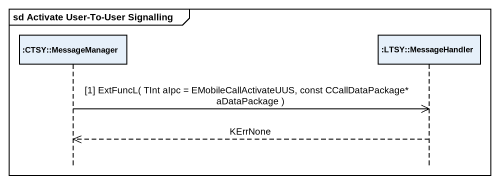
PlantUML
@startuml
mainframe sd Activate User-To-User Signalling
hide footbox
participant ":CTSY::MessageManager" as CTSY_MessageManager
participant ":LTSY::MessageHandler" as LTSY_MessageHandler

CTSY_MessageManager ->> LTSY_MessageHandler : [1] ExtFuncL( TInt aIpc = EMobileCallActivateUUS, const CCallDataPackage* aDataPackage )
LTSY_MessageHandler -->> CTSY_MessageManager : KErrNone
@enduml
